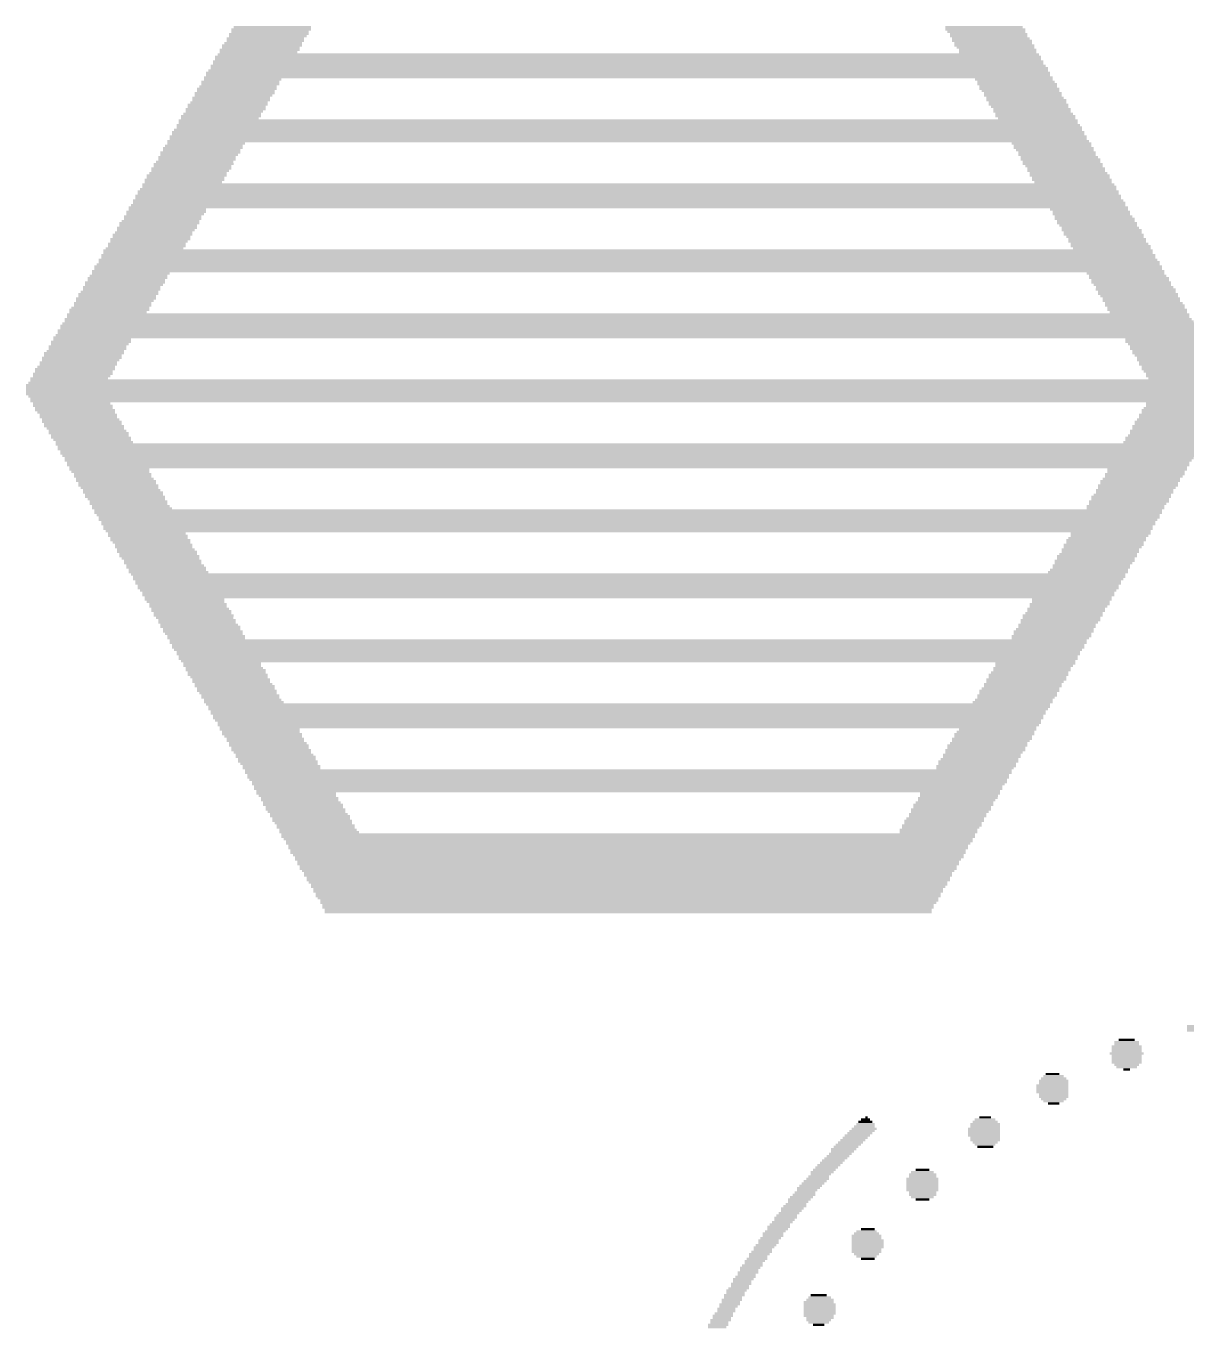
# Model space of a CAD drawing. Extents: x -51 to 50, y -27 to 29.
# Drawn here: x -38.62 to -27.85, y -16.01 to -3.95 of the extents above; entities that cross this region are included whole.
import ezdxf

# ---------------------------------------------------------------- set-up
doc = ezdxf.new("R2010")
doc.units = 0
doc.layers.add('201', color=6, linetype='CONTINUOUS')

# ---------------------------------------------------------------- blocks, each defined once
blk = doc.blocks.new('RECT')
blk.add_solid([(-0.5, -0.5), (0.5, -0.5), (-0.5, 0.5), (0.5, 0.5)])

msp = doc.modelspace()

# ---------------------------------------------------------------- block references
at = {"layer": '201', "rotation": 180}
for p, xscale, yscale in [((-36.3436, -3.9793), 0.7391, 0.0211), ((-36.3334, -3.9582), 0.7188, 0.0211), ((-29.718, -3.9793), 0.7417, 0.0211), ((-29.7294, -3.9582), 0.7188, 0.0211), ((-36.4173, -4.1063), 0.7188, 0.0211), ((-36.3969, -4.064), 0.7188, 0.0213), ((-36.3969, -4.0852), 0.7188, 0.0211), ((-36.3652, -4.0217), 0.7417, 0.0211), ((-36.3753, -4.0428), 0.7214, 0.0211), ((-36.3538, -4.0005), 0.7188, 0.0213), ((-29.7078, -4.0005), 0.7214, 0.0213), ((-29.6863, -4.0217), 0.7188, 0.0211), ((-29.6863, -4.0428), 0.7188, 0.0211), ((-29.6659, -4.064), 0.7188, 0.0213), ((-29.6545, -4.0852), 0.7417, 0.0211), ((-29.6443, -4.1063), 0.7214, 0.0211), ((-33.0314, -4.2333), 7.6632, 0.0211), ((-33.0302, -4.2122), 7.62, 0.0211), ((-36.449, -4.1698), 0.7417, 0.0211), ((-36.4604, -4.191), 0.7188, 0.0213), ((-36.4287, -4.1275), 0.7417, 0.0213), ((-36.4388, -4.1487), 0.7214, 0.0211), ((-29.6342, -4.1275), 0.7417, 0.0213), ((-29.6227, -4.1487), 0.7188, 0.0211), ((-29.6024, -4.1698), 0.7188, 0.0211), ((-29.6024, -4.191), 0.7188, 0.0213), ((-33.0302, -4.318), 7.747, 0.0213), ((-33.02, -4.3392), 7.7673, 0.0211), ((-33.0314, -4.2757), 7.7038, 0.0211), ((-33.0314, -4.2968), 7.7038, 0.0211), ((-33.0314, -4.2545), 7.6632, 0.0213), ((-36.6293, -4.4662), 0.7214, 0.0211), ((-33.0302, -4.4238), 7.874, 0.0211), ((-36.6078, -4.445), 0.7188, 0.0213), ((-33.0314, -4.3815), 7.8308, 0.0213), ((-33.0314, -4.4027), 7.8308, 0.0211), ((-33.0314, -4.3603), 7.7902, 0.0211), ((-29.4538, -4.445), 0.7214, 0.0213), ((-29.4322, -4.4662), 0.7188, 0.0211), ((-36.6827, -4.572), 0.7417, 0.0213), ((-36.6928, -4.5932), 0.7214, 0.0211), ((-36.6713, -4.5508), 0.7188, 0.0211), ((-36.6611, -4.5297), 0.7391, 0.0211), ((-36.6509, -4.5085), 0.7188, 0.0213), ((-36.6293, -4.4873), 0.7214, 0.0211), ((-29.4221, -4.4873), 0.7391, 0.0211), ((-29.4005, -4.5297), 0.7417, 0.0211), ((-29.4119, -4.5085), 0.7188, 0.0213), ((-29.3903, -4.5508), 0.7214, 0.0211), ((-29.3688, -4.572), 0.7188, 0.0213), ((-29.3688, -4.5932), 0.7188, 0.0211), ((-36.7462, -4.6778), 0.7417, 0.0211), ((-36.7563, -4.699), 0.7214, 0.0213), ((-36.7347, -4.6567), 0.7188, 0.0211), ((-36.7144, -4.6143), 0.7188, 0.0211), ((-36.7144, -4.6355), 0.7188, 0.0213), ((-29.337, -4.6355), 0.7417, 0.0213), ((-29.3484, -4.6143), 0.7188, 0.0211), ((-29.3167, -4.6778), 0.7417, 0.0211), ((-29.3268, -4.6567), 0.7214, 0.0211), ((-29.3053, -4.699), 0.7188, 0.0213), ((-33.0302, -4.826), 8.3414, 0.0213), ((-36.8097, -4.7837), 0.7417, 0.0211), ((-36.8198, -4.8048), 0.7214, 0.0211), ((-36.7983, -4.7625), 0.7188, 0.0213), ((-36.7665, -4.7202), 0.7417, 0.0211), ((-36.7779, -4.7413), 0.7188, 0.0211), ((-29.2849, -4.7202), 0.7188, 0.0211), ((-29.2849, -4.7413), 0.7188, 0.0211), ((-29.2532, -4.7837), 0.7417, 0.0211), ((-29.2633, -4.7625), 0.7214, 0.0213), ((-29.2417, -4.8048), 0.7188, 0.0211), ((-33.0314, -4.9318), 8.4658, 0.0211), ((-33.0314, -4.953), 8.4658, 0.0213), ((-33.0314, -4.9107), 8.4252, 0.0211), ((-33.0302, -4.8683), 8.382, 0.0211), ((-33.02, -4.8895), 8.4023, 0.0213), ((-33.0302, -4.8472), 8.3414, 0.0211), ((-36.9684, -5.0588), 0.7188, 0.0211), ((-33.0314, -5.0165), 8.5522, 0.0213), ((-36.9468, -5.0377), 0.7214, 0.0211), ((-33.0302, -4.9742), 8.509, 0.0211), ((-33.0302, -4.9953), 8.509, 0.0211), ((-29.1046, -5.0377), 0.7391, 0.0211), ((-29.0944, -5.0588), 0.7188, 0.0211), ((-37.0319, -5.1647), 0.7188, 0.0211), ((-37.0319, -5.1858), 0.7188, 0.0211), ((-37.0002, -5.1223), 0.7417, 0.0211), ((-37.0103, -5.1435), 0.7214, 0.0213), ((-36.9888, -5.1012), 0.7188, 0.0211), ((-36.9786, -5.08), 0.7391, 0.0213), ((-29.083, -5.08), 0.7417, 0.0213), ((-29.0728, -5.1012), 0.7214, 0.0211), ((-29.0513, -5.1223), 0.7188, 0.0211), ((-29.0513, -5.1435), 0.7188, 0.0213), ((-29.0195, -5.1858), 0.7417, 0.0211), ((-29.0309, -5.1647), 0.7188, 0.0211), ((-37.1157, -5.3128), 0.7188, 0.0211), ((-37.084, -5.2705), 0.7417, 0.0213), ((-37.0954, -5.2917), 0.7188, 0.0211), ((-37.0637, -5.2282), 0.7417, 0.0211), ((-37.0738, -5.2493), 0.7214, 0.0211), ((-37.0523, -5.207), 0.7188, 0.0213), ((-29.0093, -5.207), 0.7214, 0.0213), ((-28.9992, -5.2282), 0.7417, 0.0211), ((-28.9878, -5.2493), 0.7188, 0.0211), ((-28.9674, -5.2705), 0.7188, 0.0213), ((-28.9674, -5.2917), 0.7188, 0.0211), ((-28.9458, -5.3128), 0.7214, 0.0211), ((-33.0302, -5.4187), 9.017, 0.0211), ((-33.02, -5.4398), 9.0373, 0.0211), ((-37.1475, -5.3763), 0.7417, 0.0211), ((-37.1589, -5.3975), 0.7188, 0.0213), ((-37.1272, -5.334), 0.7417, 0.0213), ((-37.1373, -5.3552), 0.7214, 0.0211), ((-28.9357, -5.334), 0.7417, 0.0213), ((-28.9243, -5.3552), 0.7188, 0.0211), ((-28.9141, -5.3763), 0.7391, 0.0211), ((-28.9039, -5.3975), 0.7188, 0.0213), ((-33.0302, -5.5245), 9.144, 0.0213), ((-33.0302, -5.5457), 9.144, 0.0211), ((-33.0314, -5.4822), 9.1008, 0.0211), ((-33.0314, -5.5033), 9.1008, 0.0211), ((-33.0314, -5.461), 9.0602, 0.0213), ((-37.3177, -5.6727), 0.7417, 0.0211), ((-33.0302, -5.6303), 9.271, 0.0211), ((-37.3062, -5.6515), 0.7188, 0.0213), ((-33.0314, -5.6092), 9.2278, 0.0211), ((-33.0314, -5.5668), 9.1872, 0.0211), ((-33.0213, -5.588), 9.2075, 0.0213), ((-28.7553, -5.6515), 0.7214, 0.0213), ((-28.7338, -5.6727), 0.7188, 0.0211), ((-37.3812, -5.7785), 0.7417, 0.0213), ((-37.3913, -5.7997), 0.7214, 0.0211), ((-37.3698, -5.7573), 0.7188, 0.0211), ((-37.3494, -5.715), 0.7188, 0.0213), ((-37.3494, -5.7362), 0.7188, 0.0211), ((-37.3278, -5.6938), 0.7214, 0.0211), ((-28.7338, -5.6938), 0.7188, 0.0211), ((-28.702, -5.7362), 0.7417, 0.0211), ((-28.7134, -5.715), 0.7188, 0.0213), ((-28.6817, -5.7785), 0.7417, 0.0213), ((-28.6918, -5.7573), 0.7214, 0.0211), ((-28.6703, -5.7997), 0.7188, 0.0211), ((-37.4447, -5.8843), 0.7417, 0.0211), ((-37.4548, -5.9055), 0.7214, 0.0213), ((-37.4333, -5.8632), 0.7188, 0.0211), ((-37.4015, -5.8208), 0.7417, 0.0211), ((-37.4129, -5.842), 0.7188, 0.0213), ((-28.6385, -5.842), 0.7417, 0.0213), ((-28.6499, -5.8208), 0.7188, 0.0211), ((-28.6182, -5.8843), 0.7417, 0.0211), ((-28.6283, -5.8632), 0.7214, 0.0211), ((-28.6068, -5.9055), 0.7188, 0.0213), ((-33.0314, -6.0325), 9.7358, 0.0213), ((-37.5183, -6.0113), 0.7214, 0.0211), ((-37.4967, -5.969), 0.7188, 0.0213), ((-37.4967, -5.9902), 0.7188, 0.0211), ((-37.465, -5.9267), 0.7417, 0.0211), ((-37.4764, -5.9478), 0.7188, 0.0211), ((-28.5864, -5.9267), 0.7188, 0.0211), ((-28.5864, -5.9478), 0.7188, 0.0211), ((-28.5547, -5.9902), 0.7417, 0.0211), ((-28.5648, -5.969), 0.7214, 0.0213), ((-28.5433, -6.0113), 0.7188, 0.0211), ((-33.0314, -6.1595), 9.8628, 0.0213), ((-33.0314, -6.1172), 9.8222, 0.0211), ((-33.0213, -6.1383), 9.8425, 0.0211), ((-33.0302, -6.0748), 9.779, 0.0211), ((-33.0302, -6.096), 9.779, 0.0213), ((-33.0314, -6.0537), 9.7358, 0.0211), ((-37.6669, -6.2653), 0.7188, 0.0211), ((-33.0314, -6.223), 9.9492, 0.0213), ((-37.6453, -6.2442), 0.7214, 0.0211), ((-33.0302, -6.1807), 9.906, 0.0211), ((-33.0302, -6.2018), 9.906, 0.0211), ((-28.4163, -6.2442), 0.7188, 0.0211), ((-28.3959, -6.2653), 0.7188, 0.0211), ((-37.7304, -6.3712), 0.7188, 0.0211), ((-37.7304, -6.3923), 0.7188, 0.0211), ((-37.6987, -6.3288), 0.7417, 0.0211), ((-37.7088, -6.35), 0.7214, 0.0213), ((-37.6771, -6.2865), 0.7391, 0.0213), ((-37.6872, -6.3077), 0.7188, 0.0211), ((-28.3845, -6.2865), 0.7417, 0.0213), ((-28.3642, -6.3288), 0.7417, 0.0211), ((-28.3743, -6.3077), 0.7214, 0.0211), ((-28.3528, -6.35), 0.7188, 0.0213), ((-28.321, -6.3923), 0.7417, 0.0211), ((-28.3324, -6.3712), 0.7188, 0.0211), ((-37.8143, -6.5193), 0.7188, 0.0211), ((-37.7825, -6.477), 0.7417, 0.0213), ((-37.7939, -6.4982), 0.7188, 0.0211), ((-37.7622, -6.4347), 0.7417, 0.0211), ((-37.7723, -6.4558), 0.7214, 0.0211), ((-37.7508, -6.4135), 0.7188, 0.0213), ((-28.3108, -6.4135), 0.7214, 0.0213), ((-28.3007, -6.4347), 0.7417, 0.0211), ((-28.2893, -6.4558), 0.7188, 0.0211), ((-28.2689, -6.477), 0.7188, 0.0213), ((-28.2689, -6.4982), 0.7188, 0.0211), ((-28.2473, -6.5193), 0.7214, 0.0211), ((-33.0302, -6.6252), 10.414, 0.0211), ((-33.0302, -6.6463), 10.414, 0.0211), ((-37.846, -6.5828), 0.7417, 0.0211), ((-37.8574, -6.604), 0.7188, 0.0213), ((-37.8358, -6.5617), 0.7214, 0.0211), ((-37.8143, -6.5405), 0.7188, 0.0213), ((-28.2372, -6.5405), 0.7417, 0.0213), ((-28.2258, -6.5617), 0.7188, 0.0211), ((-28.2156, -6.5828), 0.7391, 0.0211), ((-28.2054, -6.604), 0.7188, 0.0213), ((-31.9621, -6.731), 12.6771, 0.0213), ((-31.9621, -6.7522), 12.6771, 0.0211), ((-33.0314, -6.7098), 10.4978, 0.0211), ((-33.0314, -6.6675), 10.4572, 0.0213), ((-33.0213, -6.6887), 10.4775, 0.0211), ((-38.0162, -6.8792), 0.7417, 0.0211), ((-38.0048, -6.858), 0.7188, 0.0213), ((-31.9938, -6.8368), 12.7406, 0.0211), ((-31.9837, -6.8157), 12.7203, 0.0211), ((-31.9735, -6.7733), 12.7, 0.0211), ((-31.9735, -6.7945), 12.7, 0.0213), ((-27.0205, -6.858), 2.794, 0.0213), ((-27.0205, -6.8792), 2.794, 0.0211), ((-38.0797, -6.985), 0.7417, 0.0213), ((-38.0898, -7.0062), 0.7214, 0.0211), ((-38.0682, -6.9638), 0.7188, 0.0211), ((-38.0479, -6.9215), 0.7188, 0.0213), ((-38.0479, -6.9427), 0.7188, 0.0211), ((-38.0263, -6.9003), 0.7214, 0.0211), ((-27.0091, -6.9003), 2.7711, 0.0211), ((-26.9989, -6.9215), 2.7508, 0.0213), ((-26.9989, -6.9427), 2.7508, 0.0211), ((-26.9888, -6.9638), 2.7305, 0.0211), ((-26.9888, -6.985), 2.7305, 0.0213), ((-26.9773, -7.0062), 2.7076, 0.0211), ((-38.1533, -7.112), 0.7214, 0.0213), ((-38.1318, -7.0697), 0.7188, 0.0211), ((-38.1318, -7.0908), 0.7188, 0.0211), ((-38.1, -7.0273), 0.7417, 0.0211), ((-38.1114, -7.0485), 0.7188, 0.0213), ((-26.9672, -7.0273), 2.6873, 0.0211), ((-26.9672, -7.0485), 2.6873, 0.0213), ((-26.957, -7.0697), 2.667, 0.0211), ((-26.957, -7.0908), 2.667, 0.0211), ((-26.9456, -7.112), 2.6441, 0.0213), ((-38.2168, -7.2178), 0.7214, 0.0211), ((-32.1005, -7.239), 12.954, 0.0213), ((-38.1953, -7.1967), 0.7188, 0.0211), ((-38.1851, -7.1755), 0.7391, 0.0213), ((-38.1635, -7.1332), 0.7417, 0.0211), ((-38.1749, -7.1543), 0.7188, 0.0211), ((-26.9456, -7.1332), 2.6441, 0.0211), ((-26.9354, -7.1543), 2.6238, 0.0211), ((-26.9253, -7.1755), 2.6035, 0.0213), ((-26.9253, -7.1967), 2.6035, 0.0211), ((-26.9138, -7.2178), 2.5806, 0.0211), ((-32.1208, -7.2813), 12.9946, 0.0211), ((-32.1208, -7.3025), 12.9946, 0.0213), ((-32.1208, -7.3237), 12.9946, 0.0211), ((-32.1208, -7.3448), 12.9946, 0.0211), ((-32.1208, -7.366), 12.9946, 0.0213), ((-32.1107, -7.2602), 12.9743, 0.0211), ((-32.1107, -7.3872), 12.9743, 0.0211), ((-32.1005, -7.4083), 12.954, 0.0211), ((-32.1005, -7.4295), 12.954, 0.0213), ((-38.1953, -7.4507), 0.7188, 0.0211), ((-38.1851, -7.4718), 0.7391, 0.0211), ((-26.9253, -7.4507), 2.6035, 0.0211), ((-26.9253, -7.4718), 2.6035, 0.0211), ((-38.1749, -7.493), 0.7188, 0.0213), ((-38.1635, -7.5142), 0.7417, 0.0211), ((-38.1533, -7.5353), 0.7214, 0.0211), ((-38.1318, -7.5565), 0.7188, 0.0213), ((-38.1318, -7.5777), 0.7188, 0.0211), ((-38.1114, -7.5988), 0.7188, 0.0211), ((-26.9672, -7.5988), 2.6873, 0.0211), ((-26.957, -7.5565), 2.667, 0.0213), ((-26.957, -7.5777), 2.667, 0.0211), ((-26.9456, -7.5142), 2.6441, 0.0211), ((-26.9456, -7.5353), 2.6441, 0.0211), ((-26.9354, -7.493), 2.6238, 0.0213), ((-38.1, -7.62), 0.7417, 0.0213), ((-38.0898, -7.6412), 0.7214, 0.0211), ((-38.0797, -7.6623), 0.7417, 0.0211), ((-38.0682, -7.6835), 0.7188, 0.0213), ((-38.0479, -7.7047), 0.7188, 0.0211), ((-38.0365, -7.7258), 0.7417, 0.0211), ((-26.9989, -7.7047), 2.7508, 0.0211), ((-26.9989, -7.7258), 2.7508, 0.0211), ((-26.9888, -7.6623), 2.7305, 0.0211), ((-26.9888, -7.6835), 2.7305, 0.0213), ((-26.9773, -7.62), 2.7076, 0.0213), ((-26.9773, -7.6412), 2.7076, 0.0211), ((-38.0263, -7.747), 0.7214, 0.0213), ((-38.0162, -7.7682), 0.7417, 0.0211), ((-38.0048, -7.7893), 0.7188, 0.0211), ((-37.9844, -7.8105), 0.7188, 0.0213), ((-31.9837, -7.8317), 12.7203, 0.0211), ((-31.9735, -7.8528), 12.7, 0.0211), ((-27.0307, -7.8105), 2.8143, 0.0213), ((-27.0205, -7.7682), 2.794, 0.0211), ((-27.0205, -7.7893), 2.794, 0.0211), ((-27.0091, -7.747), 2.7711, 0.0213), ((-31.9735, -7.874), 12.7, 0.0213), ((-31.9621, -7.8952), 12.6771, 0.0211), ((-31.9621, -7.9163), 12.6771, 0.0211), ((-33.0314, -7.9375), 10.4978, 0.0213), ((-33.0213, -7.9587), 10.4775, 0.0211), ((-33.0314, -7.9798), 10.4572, 0.0211), ((-33.0302, -8.001), 10.414, 0.0213), ((-33.0302, -8.0222), 10.414, 0.0211), ((-33.0314, -8.0433), 10.3708, 0.0211), ((-37.846, -8.0645), 0.7417, 0.0213), ((-37.8358, -8.0857), 0.7214, 0.0211), ((-28.2258, -8.0857), 0.7188, 0.0211), ((-28.2156, -8.0645), 0.7391, 0.0213), ((-37.8143, -8.1068), 0.7188, 0.0211), ((-37.8143, -8.128), 0.7188, 0.0213), ((-37.7939, -8.1492), 0.7188, 0.0211), ((-37.7825, -8.1703), 0.7417, 0.0211), ((-37.7723, -8.1915), 0.7214, 0.0213), ((-37.7622, -8.2127), 0.7417, 0.0211), ((-28.3007, -8.2127), 0.7417, 0.0211), ((-28.2893, -8.1915), 0.7188, 0.0213), ((-28.2791, -8.1703), 0.7391, 0.0211), ((-28.2689, -8.1492), 0.7188, 0.0211), ((-28.2372, -8.1068), 0.7417, 0.0211), ((-28.2473, -8.128), 0.7214, 0.0213), ((-37.7508, -8.2338), 0.7188, 0.0211), ((-37.7304, -8.255), 0.7188, 0.0213), ((-37.719, -8.2762), 0.7417, 0.0211), ((-37.7088, -8.2973), 0.7214, 0.0211), ((-37.6987, -8.3185), 0.7417, 0.0213), ((-28.3642, -8.3185), 0.7417, 0.0213), ((-28.3528, -8.2973), 0.7188, 0.0211), ((-28.3324, -8.255), 0.7188, 0.0213), ((-28.3324, -8.2762), 0.7188, 0.0211), ((-28.3108, -8.2338), 0.7214, 0.0211), ((-37.6872, -8.3397), 0.7188, 0.0211), ((-37.6669, -8.3608), 0.7188, 0.0211), ((-37.6669, -8.382), 0.7188, 0.0213), ((-37.6453, -8.4032), 0.7214, 0.0211), ((-37.6352, -8.4243), 0.7417, 0.0211), ((-33.0302, -8.4455), 9.906, 0.0213), ((-28.4163, -8.4032), 0.7188, 0.0211), ((-28.4163, -8.4243), 0.7188, 0.0211), ((-28.3845, -8.3608), 0.7417, 0.0211), ((-28.3959, -8.382), 0.7188, 0.0213), ((-28.3743, -8.3397), 0.7214, 0.0211), ((-33.0302, -8.4667), 9.906, 0.0211), ((-33.0314, -8.4878), 9.8628, 0.0211), ((-33.0213, -8.509), 9.8425, 0.0213), ((-33.0314, -8.5302), 9.8222, 0.0211), ((-33.0302, -8.5513), 9.779, 0.0211), ((-33.0302, -8.5725), 9.779, 0.0213), ((-33.0314, -8.5937), 9.7358, 0.0211), ((-33.0314, -8.6148), 9.7358, 0.0211), ((-33.0314, -8.636), 9.6952, 0.0213), ((-37.4967, -8.6572), 0.7188, 0.0211), ((-37.4866, -8.6783), 0.7391, 0.0211), ((-28.5547, -8.6572), 0.7417, 0.0211), ((-28.5648, -8.6783), 0.7214, 0.0211), ((-37.465, -8.7207), 0.7417, 0.0211), ((-37.4764, -8.6995), 0.7188, 0.0213), ((-37.4548, -8.7418), 0.7214, 0.0211), ((-37.4333, -8.763), 0.7188, 0.0213), ((-37.4333, -8.7842), 0.7188, 0.0211), ((-37.4129, -8.8053), 0.7188, 0.0211), ((-28.6499, -8.8053), 0.7188, 0.0211), ((-28.6182, -8.763), 0.7417, 0.0213), ((-28.6283, -8.7842), 0.7214, 0.0211), ((-28.6068, -8.7418), 0.7188, 0.0211), ((-28.5966, -8.7207), 0.7391, 0.0211), ((-28.5864, -8.6995), 0.7188, 0.0213), ((-37.4015, -8.8265), 0.7417, 0.0213), ((-37.3913, -8.8477), 0.7214, 0.0211), ((-37.3812, -8.8688), 0.7417, 0.0211), ((-37.3698, -8.89), 0.7188, 0.0213), ((-37.3494, -8.9112), 0.7188, 0.0211), ((-37.3494, -8.9323), 0.7188, 0.0211), ((-28.702, -8.9112), 0.7417, 0.0211), ((-28.7134, -8.9323), 0.7188, 0.0211), ((-28.6817, -8.8688), 0.7417, 0.0211), ((-28.6918, -8.89), 0.7214, 0.0213), ((-28.6703, -8.8477), 0.7188, 0.0211), ((-28.6499, -8.8265), 0.7188, 0.0213), ((-37.3278, -8.9535), 0.7214, 0.0213), ((-37.3177, -8.9747), 0.7417, 0.0211), ((-37.3062, -8.9958), 0.7188, 0.0211), ((-37.2961, -9.017), 0.7391, 0.0213), ((-33.0314, -9.0382), 9.2278, 0.0211), ((-33.0213, -9.0593), 9.2075, 0.0211), ((-28.7655, -9.017), 0.7417, 0.0213), ((-28.7553, -8.9958), 0.7214, 0.0211), ((-28.7338, -8.9535), 0.7188, 0.0213), ((-28.7338, -8.9747), 0.7188, 0.0211), ((-33.0314, -9.0805), 9.1872, 0.0213), ((-33.0302, -9.1017), 9.144, 0.0211), ((-33.0302, -9.1228), 9.144, 0.0211), ((-33.0314, -9.144), 9.1008, 0.0213), ((-33.0314, -9.1652), 9.1008, 0.0211), ((-33.0314, -9.1863), 9.0602, 0.0211), ((-33.0302, -9.2075), 9.017, 0.0213), ((-33.0302, -9.2287), 9.017, 0.0211), ((-33.0314, -9.2498), 8.9738, 0.0211), ((-37.1475, -9.271), 0.7417, 0.0213), ((-37.1373, -9.2922), 0.7214, 0.0211), ((-28.9141, -9.271), 0.7391, 0.0213), ((-28.9243, -9.2922), 0.7188, 0.0211), ((-37.1157, -9.3133), 0.7188, 0.0211), ((-37.1157, -9.3345), 0.7188, 0.0213), ((-37.084, -9.3768), 0.7417, 0.0211), ((-37.0954, -9.3557), 0.7188, 0.0211), ((-37.0738, -9.398), 0.7214, 0.0213), ((-37.0637, -9.4192), 0.7417, 0.0211), ((-28.9992, -9.4192), 0.7417, 0.0211), ((-28.9878, -9.398), 0.7188, 0.0213), ((-28.9674, -9.3557), 0.7188, 0.0211), ((-28.9674, -9.3768), 0.7188, 0.0211), ((-28.9357, -9.3133), 0.7417, 0.0211), ((-28.9458, -9.3345), 0.7214, 0.0213), ((-37.0523, -9.4403), 0.7188, 0.0211), ((-37.0319, -9.4615), 0.7188, 0.0213), ((-37.0319, -9.4827), 0.7188, 0.0211), ((-37.0103, -9.5038), 0.7214, 0.0211), ((-37.0002, -9.525), 0.7417, 0.0213), ((-29.0513, -9.5038), 0.7188, 0.0211), ((-29.0513, -9.525), 0.7188, 0.0213), ((-29.0195, -9.4615), 0.7417, 0.0213), ((-29.0309, -9.4827), 0.7188, 0.0211), ((-29.0093, -9.4403), 0.7214, 0.0211), ((-36.9888, -9.5462), 0.7188, 0.0211), ((-36.9786, -9.5673), 0.7391, 0.0211), ((-36.9684, -9.5885), 0.7188, 0.0213), ((-36.9468, -9.6097), 0.7214, 0.0211), ((-36.9468, -9.6308), 0.7214, 0.0211), ((-33.0302, -9.652), 8.509, 0.0213), ((-29.1046, -9.6097), 0.7391, 0.0211), ((-29.1148, -9.6308), 0.7188, 0.0211), ((-29.083, -9.5673), 0.7417, 0.0211), ((-29.0944, -9.5885), 0.7188, 0.0213), ((-29.0728, -9.5462), 0.7214, 0.0211), ((-33.0302, -9.6732), 8.509, 0.0211), ((-33.0314, -9.6943), 8.4658, 0.0211), ((-33.0314, -9.7155), 8.4658, 0.0213), ((-33.0314, -9.7367), 8.4252, 0.0211), ((-33.0302, -9.7578), 8.382, 0.0211), ((-33.0302, -9.779), 8.382, 0.0213), ((-33.0302, -9.8002), 8.3414, 0.0211), ((-33.0302, -9.8213), 8.3414, 0.0211), ((-33.0314, -9.8425), 8.2982, 0.0213), ((-36.7983, -9.8637), 0.7188, 0.0211), ((-36.7983, -9.8848), 0.7188, 0.0211), ((-29.2532, -9.8637), 0.7417, 0.0211), ((-29.2633, -9.8848), 0.7214, 0.0211), ((-36.7779, -9.906), 0.7188, 0.0213), ((-36.7665, -9.9272), 0.7417, 0.0211), ((-36.7563, -9.9483), 0.7214, 0.0211), ((-36.7462, -9.9695), 0.7417, 0.0213), ((-36.7347, -9.9907), 0.7188, 0.0211), ((-36.7144, -10.0118), 0.7188, 0.0211), ((-29.337, -10.0118), 0.7417, 0.0211), ((-29.3167, -9.9695), 0.7417, 0.0213), ((-29.3268, -9.9907), 0.7214, 0.0211), ((-29.3053, -9.9483), 0.7188, 0.0211), ((-29.2849, -9.906), 0.7188, 0.0213), ((-29.2849, -9.9272), 0.7188, 0.0211), ((-36.7144, -10.033), 0.7188, 0.0213), ((-36.6928, -10.0542), 0.7214, 0.0211), ((-36.6827, -10.0753), 0.7417, 0.0211), ((-36.6713, -10.0965), 0.7188, 0.0213), ((-36.6611, -10.1177), 0.7391, 0.0211), ((-36.6509, -10.1388), 0.7188, 0.0211), ((-29.4005, -10.1177), 0.7417, 0.0211), ((-29.4119, -10.1388), 0.7188, 0.0211), ((-29.3903, -10.0965), 0.7214, 0.0213), ((-29.3688, -10.0542), 0.7188, 0.0211), ((-29.3688, -10.0753), 0.7188, 0.0211), ((-29.3484, -10.033), 0.7188, 0.0213), ((-36.6293, -10.16), 0.7214, 0.0213), ((-36.6293, -10.1812), 0.7214, 0.0211), ((-36.6078, -10.2023), 0.7188, 0.0211), ((-36.5976, -10.2235), 0.7391, 0.0213), ((-33.0314, -10.2447), 7.8308, 0.0211), ((-33.0213, -10.2658), 7.8105, 0.0211), ((-29.464, -10.2235), 0.7417, 0.0213), ((-29.4538, -10.2023), 0.7214, 0.0211), ((-29.4221, -10.16), 0.7391, 0.0213), ((-29.4322, -10.1812), 0.7188, 0.0211), ((-33.0314, -10.287), 7.7902, 0.0213), ((-33.0302, -10.3082), 7.747, 0.0211), ((-33.0302, -10.3293), 7.747, 0.0211), ((-33.0314, -10.3505), 7.7038, 0.0213), ((-33.0314, -10.3717), 7.7038, 0.0211), ((-33.0314, -10.3928), 7.6632, 0.0211), ((-33.02, -10.414), 7.6403, 0.0213), ((-33.0302, -10.4352), 7.62, 0.0211), ((-33.0314, -10.4563), 7.5768, 0.0211), ((-36.449, -10.4775), 0.7417, 0.0213), ((-36.4388, -10.4987), 0.7214, 0.0211), ((-29.6227, -10.4987), 0.7188, 0.0211), ((-29.6024, -10.4775), 0.7188, 0.0213), ((-36.4287, -10.5198), 0.7417, 0.0211), ((-36.4173, -10.541), 0.7188, 0.0213), ((-36.3969, -10.5622), 0.7188, 0.0211), ((-36.3969, -10.5833), 0.7188, 0.0211), ((-36.3753, -10.6045), 0.7214, 0.0213), ((-36.3652, -10.6257), 0.7417, 0.0211), ((-29.6977, -10.6257), 0.7417, 0.0211), ((-29.6863, -10.6045), 0.7188, 0.0213), ((-29.6545, -10.5622), 0.7417, 0.0211), ((-29.6659, -10.5833), 0.7188, 0.0211), ((-29.6342, -10.5198), 0.7417, 0.0211), ((-29.6443, -10.541), 0.7214, 0.0213), ((-36.3538, -10.6468), 0.7188, 0.0211), ((-36.3436, -10.668), 0.7391, 0.0213), ((-36.3334, -10.6892), 0.7188, 0.0211), ((-36.3118, -10.7103), 0.7214, 0.0211), ((-36.3017, -10.7315), 0.7417, 0.0213), ((-29.7498, -10.7103), 0.7188, 0.0211), ((-29.7498, -10.7315), 0.7188, 0.0213), ((-29.718, -10.668), 0.7417, 0.0213), ((-29.7294, -10.6892), 0.7188, 0.0211), ((-29.7078, -10.6468), 0.7214, 0.0211), ((-36.2903, -10.7527), 0.7188, 0.0211), ((-36.2801, -10.7738), 0.7391, 0.0211), ((-36.2699, -10.795), 0.7188, 0.0213), ((-36.2483, -10.8162), 0.7214, 0.0211), ((-36.2483, -10.8373), 0.7214, 0.0211), ((-33.0302, -10.8585), 7.112, 0.0213), ((-29.8031, -10.8162), 0.7391, 0.0211), ((-29.8133, -10.8373), 0.7188, 0.0211), ((-29.7815, -10.7738), 0.7417, 0.0211), ((-29.7929, -10.795), 0.7188, 0.0213), ((-29.7713, -10.7527), 0.7214, 0.0211), ((-33.0302, -10.8797), 7.112, 0.0211), ((-33.0314, -10.9008), 7.0688, 0.0211), ((-33.0314, -10.922), 7.0688, 0.0213), ((-33.0314, -10.9432), 7.0282, 0.0211), ((-33.02, -10.9643), 7.0053, 0.0211), ((-33.0302, -10.9855), 6.985, 0.0213), ((-33.0314, -11.0067), 6.9418, 0.0211), ((-33.0314, -11.0278), 6.9418, 0.0211), ((-33.0314, -11.049), 6.9012, 0.0213), ((-36.1112, -11.0702), 0.7417, 0.0211), ((-36.0998, -11.0913), 0.7188, 0.0211), ((-29.9517, -11.0702), 0.7417, 0.0211), ((-29.9618, -11.0913), 0.7214, 0.0211), ((-36.0794, -11.1125), 0.7188, 0.0213), ((-36.0794, -11.1337), 0.7188, 0.0211), ((-36.0578, -11.1548), 0.7214, 0.0211), ((-36.0477, -11.176), 0.7417, 0.0213), ((-36.0363, -11.1972), 0.7188, 0.0211), ((-36.0261, -11.2183), 0.7391, 0.0211), ((-30.0355, -11.2183), 0.7417, 0.0211), ((-30.0152, -11.176), 0.7417, 0.0213), ((-30.0253, -11.1972), 0.7214, 0.0211), ((-30.0038, -11.1548), 0.7188, 0.0211), ((-29.972, -11.1125), 0.7417, 0.0213), ((-29.9834, -11.1337), 0.7188, 0.0211), ((-36.0159, -11.2395), 0.7188, 0.0213), ((-35.9943, -11.2607), 0.7214, 0.0211), ((-35.9842, -11.2818), 0.7417, 0.0211), ((-35.9728, -11.303), 0.7188, 0.0213), ((-35.9626, -11.3242), 0.7391, 0.0211), ((-35.9524, -11.3453), 0.7188, 0.0211), ((-30.099, -11.3242), 0.7417, 0.0211), ((-30.1104, -11.3453), 0.7188, 0.0211), ((-30.0888, -11.303), 0.7214, 0.0213), ((-30.0673, -11.2607), 0.7188, 0.0211), ((-30.0673, -11.2818), 0.7188, 0.0211), ((-30.0469, -11.2395), 0.7188, 0.0213), ((-35.9308, -11.3665), 0.7214, 0.0213), ((-35.9308, -11.3877), 0.7214, 0.0211), ((-35.9093, -11.4088), 0.7188, 0.0211), ((-35.8991, -11.43), 0.7391, 0.0213), ((-33.0314, -11.4512), 6.4338, 0.0211), ((-33.0314, -11.4723), 6.4338, 0.0211), ((-30.1523, -11.4088), 0.7214, 0.0211), ((-30.1523, -11.43), 0.7214, 0.0213), ((-30.1308, -11.3877), 0.7188, 0.0211), ((-30.1206, -11.3665), 0.7391, 0.0213), ((-33.0314, -11.4935), 6.3932, 0.0213), ((-33.02, -11.5147), 6.3703, 0.0211), ((-33.0302, -11.5358), 6.35, 0.0211), ((-33.0314, -11.557), 6.3068, 0.0213), ((-33.0314, -11.5782), 6.3068, 0.0211), ((-33.0314, -11.5993), 6.2662, 0.0211), ((-33.0314, -11.6205), 6.2662, 0.0213), ((-33.0302, -11.6417), 6.223, 0.0211), ((-33.02, -11.6628), 6.2027, 0.0211), ((-33.0314, -11.684), 6.1798, 0.0213), ((-33.0314, -11.7052), 6.1392, 0.0211), ((-33.0314, -11.7263), 6.1392, 0.0211), ((-33.0302, -11.7475), 6.096, 0.0213), ((-33.0302, -11.7687), 6.096, 0.0211), ((-33.0314, -11.7898), 6.0528, 0.0211), ((-33.0314, -11.811), 6.0122, 0.0213), ((-33.0314, -11.8322), 6.0122, 0.0211), ((-33.0302, -11.8533), 5.969, 0.0211), ((-33.0302, -11.8745), 5.969, 0.0213), ((-33.0314, -11.8957), 5.9258, 0.0211), ((-33.0213, -11.9168), 5.9055, 0.0211), ((-33.0314, -11.938), 5.8852, 0.0213), ((-33.0302, -11.9592), 5.842, 0.0211), ((-33.0302, -11.9803), 5.842, 0.0211), ((-33.0314, -12.0015), 5.7988, 0.0213), ((-33.0314, -12.0227), 5.7988, 0.0211), ((-33.0314, -12.0438), 5.7582, 0.0211), ((-33.02, -12.065), 5.7353, 0.0213), ((-33.0302, -12.0862), 5.715, 0.0211), ((-33.0314, -12.1073), 5.6718, 0.0211), ((-33.0314, -12.1285), 5.6718, 0.0213), ((-33.0314, -12.1497), 5.6312, 0.0211), ((-33.0314, -12.1708), 5.6312, 0.0211), ((-27.6974, -13.2292), 0.2972, 0.0211), ((-27.6974, -13.2503), 0.2972, 0.0211), ((-27.6974, -13.2715), 0.2972, 0.0213), ((-28.4061, -13.3773), 0.2311, 0.0211), ((-28.4061, -13.3985), 0.2311, 0.0213), ((-28.4061, -13.3562), 0.1499, 0.0211), ((-28.4061, -13.4832), 0.3175, 0.0211), ((-28.4061, -13.4197), 0.2769, 0.0211), ((-28.4061, -13.4408), 0.2769, 0.0211), ((-28.4061, -13.462), 0.2769, 0.0213), ((-28.4061, -13.5043), 0.2769, 0.0211), ((-28.4061, -13.5255), 0.2769, 0.0213), ((-28.4061, -13.5467), 0.2769, 0.0211), ((-28.4061, -13.5678), 0.2769, 0.0211), ((-28.4061, -13.589), 0.2311, 0.0213), ((-28.4061, -13.6102), 0.1905, 0.0211), ((-28.4061, -13.6313), 0.0635, 0.0211), ((-29.083, -13.7372), 0.2743, 0.0211), ((-29.083, -13.7583), 0.2743, 0.0211), ((-29.083, -13.716), 0.2337, 0.0213), ((-29.0843, -13.6948), 0.1905, 0.0211), ((-29.0932, -13.6737), 0.127, 0.0211), ((-29.0944, -13.7795), 0.2972, 0.0213), ((-29.0944, -13.8007), 0.2972, 0.0211), ((-29.0944, -13.8218), 0.2972, 0.0211), ((-29.0944, -13.843), 0.2972, 0.0213), ((-29.083, -13.8642), 0.2743, 0.0211), ((-29.083, -13.8853), 0.2743, 0.0211), ((-29.083, -13.9065), 0.2337, 0.0213), ((-29.0843, -13.9277), 0.1905, 0.0211), ((-29.083, -13.9488), 0.1067, 0.0211), ((-30.8305, -14.1182), 0.127, 0.0211), ((-30.8293, -14.097), 0.0838, 0.0213), ((-30.8191, -14.0758), 0.0229, 0.0211), ((-29.718, -14.1182), 0.2337, 0.0211), ((-29.7193, -14.097), 0.1905, 0.0213), ((-29.718, -14.0758), 0.1067, 0.0211), ((-30.9042, -14.2452), 0.2337, 0.0211), ((-30.8826, -14.224), 0.2311, 0.0213), ((-30.861, -14.2028), 0.2337, 0.0211), ((-30.8407, -14.1817), 0.2337, 0.0211), ((-30.8394, -14.1605), 0.1905, 0.0213), ((-30.8293, -14.1393), 0.1702, 0.0211), ((-29.7294, -14.1817), 0.2972, 0.0211), ((-29.7294, -14.2028), 0.2972, 0.0211), ((-29.7294, -14.224), 0.2972, 0.0213), ((-29.7294, -14.2452), 0.2972, 0.0211), ((-29.718, -14.1393), 0.2743, 0.0211), ((-29.718, -14.1605), 0.2743, 0.0213), ((-31.0096, -14.351), 0.2311, 0.0213), ((-30.988, -14.3298), 0.2337, 0.0211), ((-30.9677, -14.3087), 0.2337, 0.0211), ((-30.9461, -14.2875), 0.2311, 0.0213), ((-30.9245, -14.2663), 0.2337, 0.0211), ((-29.718, -14.2663), 0.2743, 0.0211), ((-29.718, -14.2875), 0.2743, 0.0213), ((-29.718, -14.3087), 0.2337, 0.0211), ((-29.7193, -14.3298), 0.1905, 0.0211), ((-29.718, -14.351), 0.1473, 0.0213), ((-31.1264, -14.478), 0.2108, 0.0213), ((-31.1048, -14.4568), 0.2134, 0.0211), ((-31.0833, -14.4357), 0.2108, 0.0211), ((-31.0629, -14.4145), 0.2108, 0.0213), ((-31.0312, -14.3722), 0.2337, 0.0211), ((-31.0413, -14.3933), 0.2134, 0.0211), ((-31.2433, -14.605), 0.1905, 0.0213), ((-31.2318, -14.5838), 0.2134, 0.0211), ((-31.2103, -14.5627), 0.2108, 0.0211), ((-31.1899, -14.5415), 0.2108, 0.0213), ((-31.1683, -14.5203), 0.2134, 0.0211), ((-31.1468, -14.4992), 0.2108, 0.0211), ((-30.2997, -14.605), 0.254, 0.0213), ((-30.3009, -14.5838), 0.2108, 0.0211), ((-30.2997, -14.5627), 0.127, 0.0211), ((-31.3373, -14.7108), 0.2108, 0.0211), ((-31.3169, -14.6897), 0.2108, 0.0211), ((-31.2953, -14.6685), 0.2134, 0.0213), ((-31.2738, -14.6473), 0.2108, 0.0211), ((-31.2636, -14.6262), 0.1905, 0.0211), ((-30.3009, -14.6473), 0.2972, 0.0211), ((-30.3009, -14.6685), 0.2972, 0.0213), ((-30.3009, -14.6897), 0.2972, 0.0211), ((-30.3009, -14.7108), 0.2972, 0.0211), ((-30.2997, -14.6262), 0.254, 0.0211), ((-31.4439, -14.8378), 0.2108, 0.0211), ((-31.4223, -14.8167), 0.2134, 0.0211), ((-31.4008, -14.7955), 0.2108, 0.0213), ((-31.3906, -14.7743), 0.1905, 0.0211), ((-31.3703, -14.7532), 0.1905, 0.0211), ((-31.3588, -14.732), 0.2134, 0.0213), ((-30.3009, -14.732), 0.2972, 0.0213), ((-30.3009, -14.7532), 0.2972, 0.0211), ((-30.2997, -14.7743), 0.254, 0.0211), ((-30.2997, -14.7955), 0.254, 0.0213), ((-30.3009, -14.8167), 0.2108, 0.0211), ((-30.2997, -14.8378), 0.127, 0.0211), ((-31.5379, -14.9648), 0.1905, 0.0211), ((-31.5176, -14.9437), 0.1905, 0.0211), ((-31.5074, -14.9225), 0.2108, 0.0213), ((-31.4858, -14.9013), 0.2134, 0.0211), ((-31.4744, -14.8802), 0.1905, 0.0211), ((-31.4541, -14.859), 0.1905, 0.0213), ((-31.6344, -15.0918), 0.2108, 0.0211), ((-31.6243, -15.0707), 0.1905, 0.0211), ((-31.6014, -15.0495), 0.1905, 0.0213), ((-31.5709, -15.0072), 0.2108, 0.0211), ((-31.5811, -15.0283), 0.1905, 0.0211), ((-31.5608, -14.986), 0.1905, 0.0213), ((-31.7081, -15.1977), 0.1905, 0.0211), ((-31.6878, -15.1553), 0.1905, 0.0211), ((-31.6878, -15.1765), 0.1905, 0.0213), ((-31.6649, -15.1342), 0.1905, 0.0211), ((-31.6446, -15.113), 0.1905, 0.0213), ((-30.8191, -15.1765), 0.2769, 0.0213), ((-30.8191, -15.1977), 0.2769, 0.0211), ((-30.8191, -15.1553), 0.2311, 0.0211), ((-30.8191, -15.1342), 0.1905, 0.0211), ((-30.8077, -15.113), 0.127, 0.0213), ((-31.7919, -15.3247), 0.1905, 0.0211), ((-31.7818, -15.3035), 0.1702, 0.0213), ((-31.7716, -15.2823), 0.1905, 0.0211), ((-31.7513, -15.2612), 0.1905, 0.0211), ((-31.7284, -15.2188), 0.1905, 0.0211), ((-31.7284, -15.24), 0.1905, 0.0213), ((-30.8089, -15.2188), 0.2972, 0.0211), ((-30.8089, -15.24), 0.2972, 0.0213), ((-30.8089, -15.2612), 0.2972, 0.0211), ((-30.8089, -15.2823), 0.2972, 0.0211), ((-30.8191, -15.3035), 0.2769, 0.0213), ((-30.8191, -15.3247), 0.2769, 0.0211), ((-31.8783, -15.4517), 0.1905, 0.0211), ((-31.8554, -15.4093), 0.1905, 0.0211), ((-31.8668, -15.4305), 0.1676, 0.0213), ((-31.8351, -15.3882), 0.1905, 0.0211), ((-31.8148, -15.3458), 0.1905, 0.0211), ((-31.8249, -15.367), 0.1702, 0.0213), ((-30.8191, -15.3458), 0.2311, 0.0211), ((-30.8191, -15.367), 0.1905, 0.0213), ((-30.8077, -15.3882), 0.127, 0.0211), ((-31.9418, -15.5575), 0.1905, 0.0213), ((-31.9189, -15.5152), 0.1905, 0.0211), ((-31.9303, -15.5363), 0.1676, 0.0211), ((-31.9088, -15.494), 0.1702, 0.0213), ((-31.8986, -15.4728), 0.1905, 0.0211), ((-32.0256, -15.6845), 0.1905, 0.0213), ((-32.0053, -15.6633), 0.1905, 0.0211), ((-31.9824, -15.621), 0.1905, 0.0213), ((-31.9938, -15.6422), 0.1676, 0.0211), ((-31.9723, -15.5998), 0.1702, 0.0211), ((-31.9621, -15.5787), 0.1905, 0.0211), ((-32.0891, -15.8115), 0.1905, 0.0213), ((-32.0688, -15.7692), 0.1905, 0.0211), ((-32.0789, -15.7903), 0.1702, 0.0211), ((-32.0459, -15.7268), 0.1905, 0.0211), ((-32.0573, -15.748), 0.1676, 0.0213), ((-32.0358, -15.7057), 0.1702, 0.0211), ((-31.2636, -15.7903), 0.2769, 0.0211), ((-31.2534, -15.8115), 0.2972, 0.0213), ((-31.2522, -15.7692), 0.254, 0.0211), ((-31.2534, -15.748), 0.2108, 0.0213), ((-31.2636, -15.7268), 0.1499, 0.0211), ((-32.1526, -15.9173), 0.1905, 0.0211), ((-32.1424, -15.8962), 0.1702, 0.0211), ((-32.1208, -15.8538), 0.1676, 0.0211), ((-32.1208, -15.875), 0.1676, 0.0213), ((-32.0993, -15.8327), 0.1702, 0.0211), ((-31.2534, -15.8327), 0.2972, 0.0211), ((-31.2534, -15.8538), 0.2972, 0.0211), ((-31.2534, -15.875), 0.2972, 0.0213), ((-31.2534, -15.8962), 0.2972, 0.0211), ((-31.2636, -15.9173), 0.2769, 0.0211), ((-32.1958, -16.002), 0.1905, 0.0213), ((-32.2059, -16.0232), 0.1702, 0.0211), ((-32.1729, -15.9597), 0.1905, 0.0211), ((-32.1843, -15.9808), 0.1676, 0.0211), ((-32.1628, -15.9385), 0.1702, 0.0213), ((-31.2522, -15.9385), 0.254, 0.0213), ((-31.2636, -15.9597), 0.2311, 0.0211), ((-31.2636, -15.9808), 0.1905, 0.0211), ((-31.2636, -16.002), 0.1041, 0.0213)]:
    msp.add_blockref('RECT', p, dxfattribs=dict(at, xscale=xscale, yscale=yscale))

doc.saveas('drawing.dxf')
